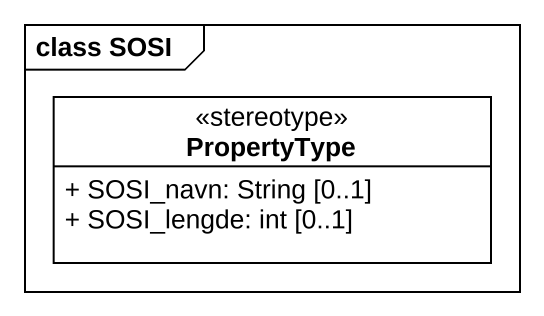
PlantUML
@startuml
mainframe class SOSI
hide circle
hide empty members
skinparam classAttributeIconSize 0
class PropertyType <<stereotype>> {
  + SOSI_navn: String [0..1]
  + SOSI_lengde: int [0..1]
}
@enduml
